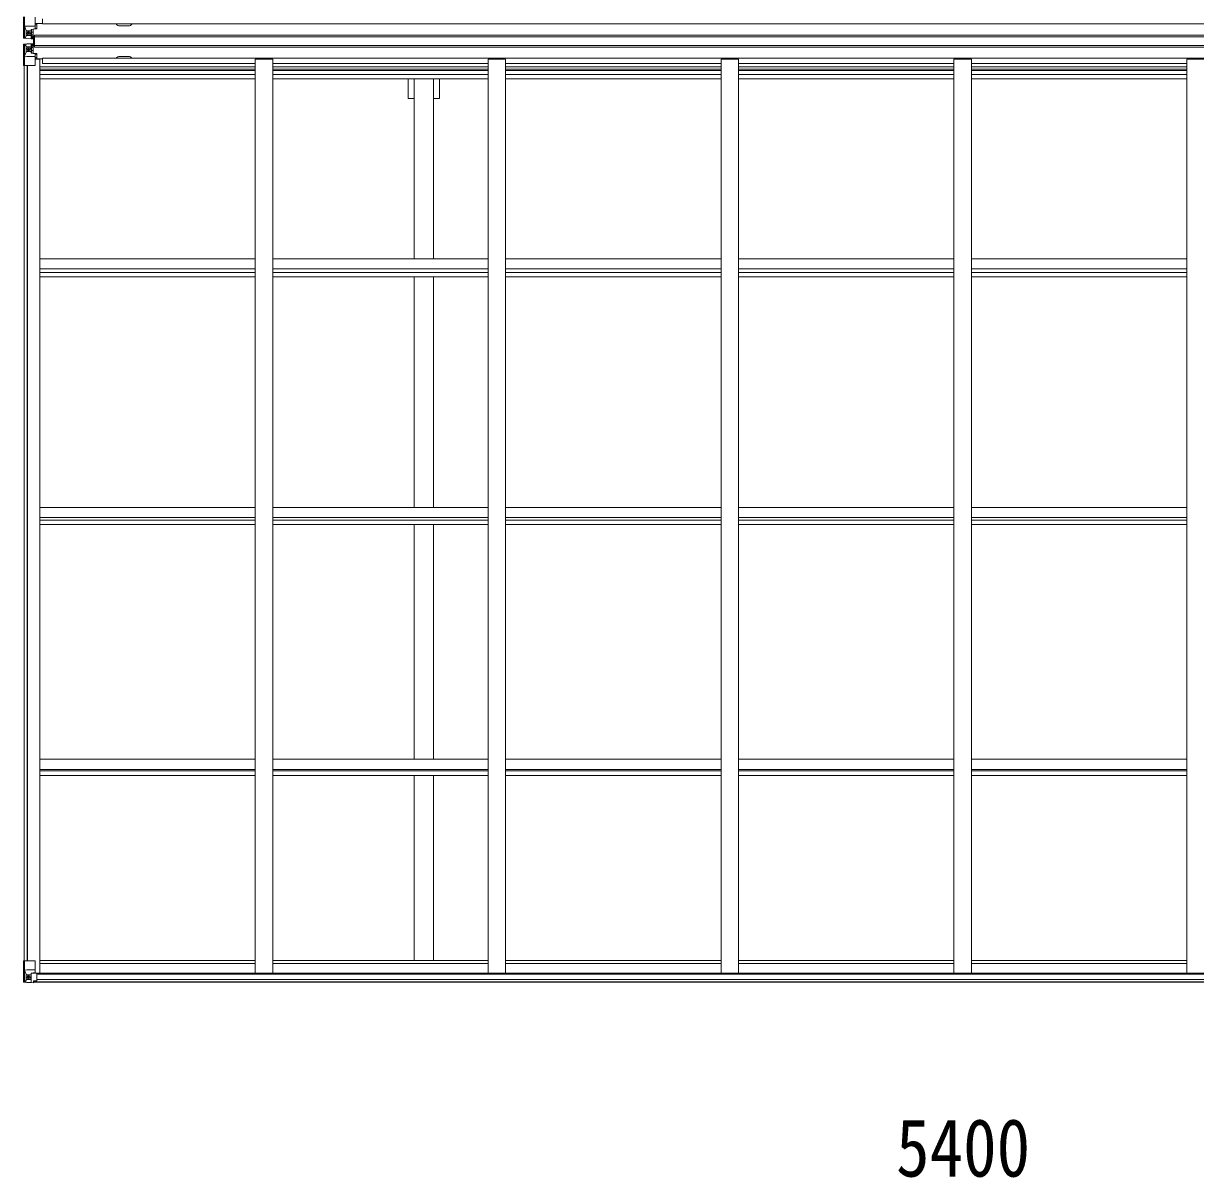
# Model space of a CAD drawing. Units: millimetres at full size; details may follow other scales. Extents: x -9783 to 9892, y -6828 to 6752.
# Drawn here: x 1770 to 5142, y -13 to 3307 of the extents above; entities that cross this region are included whole.
import ezdxf
from ezdxf.enums import TextEntityAlignment as Align

# ---------------------------------------------------------------- set-up
doc = ezdxf.new("R2010")
doc.units = ezdxf.units.MM
doc.header["$LTSCALE"] = 35
for name, color, linetype, lineweight in [('0-1_本体', 4, 'Continuous', 9), ('0-2_部品', 7, 'Continuous', 9), ('0-7_合掌部品', 3, 'Continuous', 9), ('0-A_寸法', 6, 'Continuous', 9)]:
    doc.layers.add(name, color=color, linetype=linetype, lineweight=lineweight)
doc.styles.add('ＭＳ ゴシック', font='')
doc.styles.get('ＭＳ ゴシック').set_extended_font_data('MS Gothic')

msp = doc.modelspace()

# ---------------------------------------------------------------- linework, layer by layer
at = {"layer": '0-1_本体'}
for p, q in [((1824.7, 3320.18), (1824.7, 3305.11)), ((1824.7, 3305.11), (7119.7, 3305.11)), ((1801.7, 3237.93), (1801.7, 3272.93)), ((7142.7, 3272.93), (1801.7, 3272.93)), ((2072.2, 3299.58), (2047.2, 3299.58)), ((1801.7, 3266.91), (1793.7, 3266.91)), ((1801.7, 3264.85), (1793.7, 3264.85)), ((1801.7, 3246.54), (1793.7, 3246.54)), ((1801.7, 3244.48), (1793.7, 3244.48)), ((7142.7, 3268.19), (1801.7, 3268.19)), ((7142.7, 3242.67), (1801.7, 3242.67)), ((7142.7, 3237.93), (1801.7, 3237.93)), ((1804.2, 3204.25), (1817.2, 3204.25)), ((1817.2, 574.33), (1817.2, 3204.25)), ((1824.7, 3191.21), (1824.7, 3206.28)), ((1824.7, 3206.28), (7119.7, 3206.28)), ((2072.2, 3211.81), (2047.2, 3211.81)), ((2437.2, 3204.25), (2487.2, 3204.25)), ((2437.2, 574.33), (2437.2, 3204.25)), ((2487.2, 574.33), (2487.2, 3204.25)), ((3107.2, 3204.25), (3157.2, 3204.25)), ((3107.2, 574.33), (3107.2, 3204.25)), ((3157.2, 574.33), (3157.2, 3204.25)), ((3777.2, 3204.25), (3827.2, 3204.25)), ((3777.2, 574.33), (3777.2, 3204.25)), ((3827.2, 574.33), (3827.2, 3204.25)), ((4447.2, 3204.25), (4497.2, 3204.25)), ((4447.2, 574.33), (4447.2, 3204.25)), ((4497.2, 574.33), (4497.2, 3204.25)), ((5117.2, 3204.25), (5167.2, 3204.25)), ((5117.2, 574.33), (5117.2, 3204.25)), ((1772.2, 610.68), (1772.2, 3185.77)), ((1781.2, 610.68), (1781.2, 3185.77)), ((1781.9, 610.68), (1781.9, 3185.77)), ((2437.2, 3181.84), (1817.2, 3181.84)), ((1817.2, 3174.77), (2437.2, 3174.77)), ((2437.2, 3170.98), (1817.2, 3170.98)), ((2437.2, 3191.21), (1824.7, 3191.21)), ((3107.2, 3191.21), (2487.2, 3191.21)), ((3107.2, 3181.84), (2487.2, 3181.84)), ((2487.2, 3174.77), (3107.2, 3174.77)), ((3107.2, 3170.98), (2487.2, 3170.98)), ((3777.2, 3191.21), (3157.2, 3191.21)), ((3777.2, 3181.84), (3157.2, 3181.84)), ((3157.2, 3174.77), (3777.2, 3174.77)), ((3777.2, 3170.98), (3157.2, 3170.98)), ((4447.2, 3191.21), (3827.2, 3191.21)), ((4447.2, 3181.84), (3827.2, 3181.84)), ((3827.2, 3174.77), (4447.2, 3174.77)), ((4447.2, 3170.98), (3827.2, 3170.98)), ((5117.2, 3191.21), (4497.2, 3191.21)), ((5117.2, 3181.84), (4497.2, 3181.84)), ((4497.2, 3174.77), (5117.2, 3174.77)), ((5117.2, 3170.98), (4497.2, 3170.98)), ((2437.2, 3159.64), (1817.2, 3159.64)), ((2437.2, 3146.81), (1817.2, 3146.81)), ((3107.2, 3159.64), (2487.2, 3159.64)), ((3107.2, 3146.81), (2487.2, 3146.81)), ((2894.7, 2629.24), (2894.7, 3146.81)), ((2949.7, 2629.24), (2949.7, 3146.81)), ((2967.4, 3090.54), (2967.4, 3146.81)), ((3777.2, 3159.64), (3157.2, 3159.64)), ((3777.2, 3146.81), (3157.2, 3146.81)), ((4447.2, 3159.64), (3827.2, 3159.64)), ((4447.2, 3146.81), (3827.2, 3146.81)), ((5117.2, 3159.64), (4497.2, 3159.64)), ((5117.2, 3146.81), (4497.2, 3146.81)), ((2967.4, 3090.54), (2949.7, 3090.54)), ((2437.2, 2629.24), (1817.2, 2629.24)), ((2437.2, 2600.28), (1817.2, 2600.28)), ((3107.2, 2629.24), (2487.2, 2629.24)), ((3107.2, 2600.28), (2487.2, 2600.28)), ((3777.2, 2629.24), (3157.2, 2629.24)), ((3777.2, 2600.28), (3157.2, 2600.28)), ((4447.2, 2629.24), (3827.2, 2629.24)), ((4447.2, 2600.28), (3827.2, 2600.28)), ((5117.2, 2629.24), (4497.2, 2629.24)), ((5117.2, 2600.28), (4497.2, 2600.28)), ((2437.2, 2590.12), (1817.2, 2590.12)), ((2437.2, 2577.29), (1817.2, 2577.29)), ((3107.2, 2590.12), (2487.2, 2590.12)), ((3107.2, 2577.29), (2487.2, 2577.29)), ((2894.7, 1914.46), (2894.7, 2577.29)), ((2949.7, 1914.46), (2949.7, 2577.29)), ((3777.2, 2590.12), (3157.2, 2590.12)), ((3777.2, 2577.29), (3157.2, 2577.29)), ((4447.2, 2590.12), (3827.2, 2590.12)), ((4447.2, 2577.29), (3827.2, 2577.29)), ((5117.2, 2590.12), (4497.2, 2590.12)), ((5117.2, 2577.29), (4497.2, 2577.29)), ((2437.2, 1914.46), (1817.2, 1914.46)), ((3107.2, 1914.46), (2487.2, 1914.46)), ((3777.2, 1914.46), (3157.2, 1914.46)), ((4447.2, 1914.46), (3827.2, 1914.46)), ((5117.2, 1914.46), (4497.2, 1914.46)), ((2437.2, 1885.02), (1817.2, 1885.02)), ((2437.2, 1877.87), (1817.2, 1877.87)), ((2437.2, 1864.92), (1817.2, 1864.92)), ((3107.2, 1885.02), (2487.2, 1885.02)), ((3107.2, 1877.87), (2487.2, 1877.87)), ((3107.2, 1864.92), (2487.2, 1864.92)), ((2894.7, 1190.55), (2894.7, 1864.92)), ((2949.7, 1190.55), (2949.7, 1864.92)), ((3777.2, 1885.02), (3157.2, 1885.02)), ((3777.2, 1877.87), (3157.2, 1877.87)), ((3777.2, 1864.92), (3157.2, 1864.92)), ((4447.2, 1885.02), (3827.2, 1885.02)), ((4447.2, 1877.87), (3827.2, 1877.87)), ((4447.2, 1864.92), (3827.2, 1864.92)), ((5117.2, 1885.02), (4497.2, 1885.02)), ((5117.2, 1877.87), (4497.2, 1877.87)), ((5117.2, 1864.92), (4497.2, 1864.92)), ((2437.2, 1190.55), (1817.2, 1190.55)), ((3107.2, 1190.55), (2487.2, 1190.55)), ((3070.2, 1189.55), (3070.2, 1191.73)), ((3777.2, 1190.55), (3157.2, 1190.55)), ((4447.2, 1190.55), (3827.2, 1190.55)), ((5117.2, 1190.55), (4497.2, 1190.55)), ((2437.2, 1160.79), (1817.2, 1160.79)), ((2437.2, 1156.5), (1817.2, 1156.5)), ((3107.2, 1160.79), (2487.2, 1160.79)), ((3107.2, 1156.5), (2487.2, 1156.5)), ((3777.2, 1160.79), (3157.2, 1160.79)), ((3777.2, 1156.5), (3157.2, 1156.5)), ((4447.2, 1160.79), (3827.2, 1160.79)), ((4447.2, 1156.5), (3827.2, 1156.5)), ((5117.2, 1160.79), (4497.2, 1160.79)), ((5117.2, 1156.5), (4497.2, 1156.5)), ((2437.2, 1143.48), (1817.2, 1143.48)), ((3107.2, 1143.48), (2487.2, 1143.48)), ((2894.7, 611.57), (2894.7, 1143.48)), ((2949.7, 611.57), (2949.7, 1143.48)), ((3031.24, 1144.23), (3031.24, 1143.04)), ((3777.2, 1143.48), (3157.2, 1143.48)), ((4447.2, 1143.48), (3827.2, 1143.48)), ((5117.2, 1143.48), (4497.2, 1143.48)), ((2437.2, 611.57), (1817.2, 611.57)), ((3107.2, 611.57), (2487.2, 611.57)), ((3777.2, 611.57), (3157.2, 611.57)), ((4447.2, 611.57), (3827.2, 611.57)), ((5117.2, 611.57), (4497.2, 611.57)), ((1808.17, 574.33), (7136.24, 574.33)), ((2437.2, 602.44), (1817.2, 602.44)), ((3107.2, 602.44), (2487.2, 602.44)), ((3777.2, 602.44), (3157.2, 602.44)), ((4447.2, 602.44), (3827.2, 602.44)), ((5117.2, 602.44), (4497.2, 602.44)), ((1798.7, 549.83), (7145.7, 549.83)), ((1798.7, 548.88), (7145.7, 548.88)), ((1808.7, 571.97), (7135.7, 571.97)), ((1808.7, 556.32), (7135.7, 556.32))]:
    msp.add_line(p, q, dxfattribs=at)
msp.add_lwpolyline([(2894.7, 3090.54), (2877, 3090.54), (2877, 3146.81)], dxfattribs=at)
for centre, start, end in [((2047.2, 3312.08), 213.87174, 270), ((2072.2, 3312.08), 270, 326.12826), ((2047.2, 3199.31), 90, 146.12826), ((2072.2, 3199.31), 33.87174, 90)]:
    msp.add_arc(centre, 12.5, start, end, dxfattribs=at)
at = {"layer": '0-2_部品'}
for p, q in [((1770.2, 610.68), (1803.2, 610.68)), ((1770.2, 549.97), (1770.2, 610.68)), ((1773.05, 610.68), (1773.05, 550.09)), ((1804.2, 609.68), (1804.2, 576.58)), ((1773.59, 583.8), (1780.2, 584.01)), ((1773.59, 583.8), (1777.74, 571.71)), ((1780.2, 584.01), (1804.2, 584.01)), ((1792.2, 574.46), (1798.7, 574.46)), ((1792.2, 574.46), (1792.2, 547.68)), ((1803.38, 576.32), (1793.03, 574.67)), ((1793.03, 574.67), (1793.03, 574.46)), ((1795.73, 574.46), (1803.38, 575.69)), ((1798.7, 574.46), (1807.7, 574.43)), ((1803.38, 575.69), (1803.38, 576.32)), ((1808.7, 573.52), (1808.7, 553.37)), ((1771.14, 549.01), (1771.14, 548.97)), ((1780.11, 548.58), (1772.19, 549.05)), ((1773.05, 550.02), (1773.05, 550.09)), ((1777.02, 553.47), (1774.28, 549.8)), ((1780.2, 570.48), (1777.87, 570.45)), ((1777.87, 570.45), (1777.87, 556.98)), ((1777.87, 556.98), (1780.2, 556.92)), ((1780.2, 570.48), (1780.2, 570.48)), ((1792.2, 570.48), (1780.2, 570.48)), ((1780.2, 556.92), (1792.2, 556.92)), ((1792.2, 547.79), (1780.2, 548.58)), ((1784.72, 564.12), (1784.72, 565.08)), ((1798.7, 547.28), (1798.7, 553.22)), ((1807.7, 552.65), (1798.7, 552.6))]:
    msp.add_line(p, q, dxfattribs=at)
for points in [[(1771.14, 548.97), (1780.2, 548.41), (1798.7, 547.28)], [(1783.76, 562.2), (1782.8, 562.2), (1782.8, 563.16), (1783.76, 563.16)], [(1784.72, 565.08), (1785.68, 565.08), (1785.68, 564.12)], [(1785.68, 561.24), (1785.68, 560.28), (1784.72, 560.28), (1784.72, 561.24)], [(1786.64, 563.16), (1787.6, 563.16), (1787.6, 562.2), (1786.64, 562.2)], [(1808.7, 553.37), (1808.69, 553.26), (1798.7, 553.22)]]:
    msp.add_lwpolyline(points, dxfattribs=at)
msp.add_circle((1785.2, 562.68), 5.3, dxfattribs=at)
for centre, radius, start, end in [((1803.2, 609.68), 1, 0, 90), ((1793.14, 573.74), 0.937, 96.73234, 129.06602), ((1803.27, 577.25), 0.937, 276.73234, 357.67791), ((1803.27, 576.62), 0.937, 276.73234, 357.67791), ((1771.2, 550.01), 0.999, 180.04917, 266.5576), ((1771.2, 549.97), 0.999, 180.04917, 266.5576), ((1771.2, 549.96), 1, 179.99921, 266.49983), ((1772.36, 536.36), 12.7, 84.89689, 90.75534), ((1774.33, 549.97), 1.28, 177.54105, 228.82169), ((1783.76, 564.12), 0.96, 270, 0), ((1783.76, 561.24), 0.96, 0, 90), ((1786.64, 564.12), 0.96, 180, 270), ((1786.64, 561.24), 0.96, 90, 180)]:
    msp.add_arc(centre, radius, start, end, dxfattribs=at)
for centre, major_axis, ratio, start_param, end_param in [((1774.31, 581.45), (0.85, -2.32), 0.403757, 3.0087805, 3.9744392), ((1807.7, 573.53), (1, -0.021), 0.906239, 0.0187047, 1.589501), ((1773.14, 548.89), (2, -0.12), 0.060933, 2.0712557, 3.1453404), ((1972.14, 536.66), (201, -12.36), 0.060933, 3.1453404, 3.145839), ((1773.33, 551.99), (-0.02, -3), 0.466854, 0.125683, 0.7596956), ((1775, 557.06), (0.03, -5), 0.573921, 0.7672717, 1.551125), ((1776.47, 570.43), (0, -3), 0.468246, 1.5772882, 2.0127935), ((1698.46, 556.92), (81.75, 0), 0.061163, 6.2824128, 6.2831853), ((1807.7, 553.36), (1, 0.012), 0.707053, 4.7036637, 6.124411)]:
    msp.add_ellipse(centre, major_axis=major_axis, ratio=ratio, start_param=start_param, end_param=end_param, dxfattribs=at)
at = {"layer": '0-7_合掌部品'}
for p, q in [((1770.2, 3264.94), (1770.2, 3325.62)), ((1773.05, 3325.62), (1773.05, 3265.03)), ((1804.2, 3324.62), (1804.2, 3291.52)), ((1824.7, 3305.93), (1804.2, 3305.93)), ((1808.7, 3305.93), (1808.7, 3290.75)), ((1773.59, 3298.73), (1780.2, 3298.95)), ((1773.59, 3298.73), (1777.74, 3286.65)), ((1780.2, 3298.95), (1804.2, 3298.95)), ((1780.2, 3285.42), (1780.2, 3285.42)), ((1780.2, 3285.42), (1792.2, 3285.42)), ((1780.2, 3271.86), (1792.2, 3271.86)), ((1782.8, 3278.1), (1782.8, 3277.14)), ((1783.76, 3278.1), (1782.8, 3278.1)), ((1782.8, 3277.14), (1783.76, 3277.14)), ((1784.72, 3280.02), (1784.72, 3279.06)), ((1785.68, 3280.02), (1784.72, 3280.02)), ((1784.72, 3276.18), (1784.72, 3275.22)), ((1784.72, 3275.22), (1785.68, 3275.22)), ((1785.68, 3279.06), (1785.68, 3280.02)), ((1785.68, 3275.22), (1785.68, 3276.18)), ((1787.6, 3278.1), (1786.64, 3278.1)), ((1786.64, 3277.14), (1787.6, 3277.14)), ((1787.6, 3277.14), (1787.6, 3278.1)), ((1791.2, 3271.86), (1792.2, 3271.86)), ((1792.2, 3288.71), (1792.2, 3262.62)), ((1793.7, 3285.42), (1792.2, 3285.42)), ((1793.7, 3271.86), (1792.2, 3271.86)), ((1803.38, 3291.26), (1793.03, 3289.6)), ((1793.03, 3288.97), (1803.38, 3290.62)), ((1793.03, 3289.6), (1793.03, 3288.97)), ((1793.7, 3263.62), (1793.7, 3289.08)), ((1797.7, 3281.82), (1793.7, 3281.82)), ((1797.7, 3273.61), (1793.7, 3273.61)), ((1797.7, 3289.72), (1797.7, 3269.75)), ((1803.38, 3290.62), (1803.38, 3291.26)), ((1803.66, 3290.7), (1807.7, 3290.74)), ((1808.7, 3302.62), (1804.2, 3302.62)), ((1807.7, 3292.47), (1804.2, 3292.49)), ((1807.7, 3292.47), (1808.7, 3292.47)), ((1807.7, 3290.74), (1807.7, 3292.47)), ((1808.7, 3290.75), (1807.7, 3290.74)), ((1770.2, 3264.91), (1770.2, 3264.94)), ((1770.2, 3245.95), (1770.2, 3245.91)), ((1770.2, 3245.91), (1770.2, 3185.24)), ((1771.14, 3263.95), (1771.14, 3263.91)), ((1771.14, 3263.9), (1771.14, 3263.9)), ((1771.14, 3263.9), (1780.2, 3263.35)), ((1771.14, 3246.95), (1780.2, 3247.51)), ((1771.14, 3246.91), (1771.14, 3246.95)), ((1771.14, 3246.95), (1771.14, 3246.95)), ((1780.11, 3263.52), (1772.19, 3263.99)), ((1780.11, 3247.34), (1772.19, 3246.87)), ((1773.05, 3264.96), (1773.05, 3265.03)), ((1773.05, 3245.9), (1773.05, 3245.83)), ((1773.05, 3185.24), (1773.05, 3245.83)), ((1777.02, 3268.41), (1774.28, 3264.74)), ((1777.02, 3242.45), (1774.28, 3246.12)), ((1792.2, 3262.73), (1780.2, 3263.51)), ((1780.2, 3263.35), (1792.2, 3262.62)), ((1780.2, 3247.51), (1792.2, 3248.24)), ((1792.2, 3248.13), (1780.2, 3247.34)), ((1780.2, 3239), (1792.2, 3239)), ((1791.2, 3239), (1792.2, 3239)), ((1793.7, 3268.32), (1792.2, 3268.32)), ((1792.2, 3263.5), (1798.7, 3263.1)), ((1792.2, 3222.14), (1792.2, 3248.24)), ((1792.2, 3247.36), (1798.7, 3247.76)), ((1793.7, 3242.53), (1792.2, 3242.53)), ((1793.7, 3239), (1792.2, 3239)), ((1794.2, 3268.68), (1793.7, 3268.68)), ((1798.7, 3263.62), (1793.7, 3263.62)), ((1793.7, 3247.24), (1793.7, 3221.78)), ((1798.7, 3247.24), (1793.7, 3247.24)), ((1794.2, 3242.18), (1793.7, 3242.18)), ((1797.7, 3237.24), (1793.7, 3237.24)), ((1793.81, 3269.98), (1797.7, 3269.98)), ((1793.81, 3240.87), (1797.7, 3240.87)), ((1794.2, 3269.77), (1794.2, 3269.77)), ((1801.7, 3269.71), (1794.2, 3269.77)), ((1794.2, 3269.77), (1794.2, 3269.61)), ((1801.7, 3269.55), (1794.2, 3269.61)), ((1794.2, 3269.61), (1794.2, 3269.61)), ((1794.2, 3268.68), (1801.7, 3268.68)), ((1801.7, 3267.68), (1794.2, 3267.68)), ((1801.7, 3243.18), (1794.2, 3243.18)), ((1794.2, 3242.18), (1801.7, 3242.18)), ((1801.7, 3241.31), (1794.2, 3241.25)), ((1794.2, 3241.25), (1794.2, 3241.25)), ((1794.2, 3241.08), (1794.2, 3241.25)), ((1801.7, 3241.15), (1794.2, 3241.08)), ((1794.2, 3241.08), (1794.2, 3241.08)), ((1797.7, 3221.14), (1797.7, 3241.11)), ((1798.7, 3264.03), (1798.7, 3264.85)), ((1798.7, 3263.62), (1798.7, 3263.1)), ((1798.7, 3247.24), (1798.7, 3247.76)), ((1798.7, 3246.83), (1798.7, 3246.01)), ((1799.2, 3263.93), (1801.7, 3263.93)), ((1799.2, 3246.93), (1799.2, 3263.93)), ((1799.2, 3262.9), (1801.7, 3262.9)), ((1799.2, 3262.68), (1801.7, 3262.68)), ((1799.2, 3248.18), (1801.7, 3248.18)), ((1799.2, 3247.96), (1801.7, 3247.96)), ((1799.2, 3246.93), (1801.7, 3246.93)), ((1800.7, 3246.93), (1800.7, 3263.93)), ((1801.7, 3246.93), (1801.7, 3263.93)), ((1773.59, 3212.12), (1777.74, 3224.21)), ((1773.59, 3212.12), (1780.2, 3211.91)), ((1780.2, 3225.44), (1780.2, 3225.44)), ((1780.2, 3225.44), (1792.2, 3225.44)), ((1780.2, 3211.91), (1804.2, 3211.91)), ((1782.8, 3233.72), (1783.76, 3233.72)), ((1782.8, 3232.76), (1782.8, 3233.72)), ((1783.76, 3232.76), (1782.8, 3232.76)), ((1784.72, 3235.64), (1785.68, 3235.64)), ((1784.72, 3234.68), (1784.72, 3235.64)), ((1784.72, 3230.84), (1784.72, 3231.8)), ((1785.68, 3230.84), (1784.72, 3230.84)), ((1785.68, 3235.64), (1785.68, 3234.68)), ((1785.68, 3231.8), (1785.68, 3230.84)), ((1786.64, 3233.72), (1787.6, 3233.72)), ((1787.6, 3232.76), (1786.64, 3232.76)), ((1787.6, 3233.72), (1787.6, 3232.76)), ((1793.7, 3225.44), (1792.2, 3225.44)), ((1793.03, 3221.25), (1793.03, 3221.89)), ((1793.03, 3221.89), (1803.38, 3220.23)), ((1803.38, 3219.6), (1793.03, 3221.25)), ((1797.7, 3229.04), (1793.7, 3229.04)), ((1803.38, 3220.23), (1803.38, 3219.6)), ((1803.66, 3220.16), (1807.7, 3220.12)), ((1804.2, 3186.24), (1804.2, 3219.34)), ((1807.7, 3218.39), (1804.2, 3218.37)), ((1808.7, 3208.24), (1804.2, 3208.24)), ((1824.7, 3204.93), (1804.2, 3204.93)), ((1808.7, 3220.11), (1807.7, 3220.12)), ((1807.7, 3220.12), (1807.7, 3218.39)), ((1807.7, 3218.39), (1808.7, 3218.39)), ((1808.7, 3204.93), (1808.7, 3220.11)), ((1770.2, 3185.24), (1773.05, 3185.24)), ((1773.05, 3185.24), (1803.2, 3185.24))]:
    msp.add_line(p, q, dxfattribs=at)
for points in [[(1780.2, 3285.42), (1777.87, 3285.38), (1777.87, 3271.91), (1780.2, 3271.85)], [(1780.2, 3225.44), (1777.87, 3225.47), (1777.87, 3238.94), (1780.2, 3239)], [(1798.7, 3263.1), (1798.7, 3262.22), (1792.2, 3262.62)], [(1798.7, 3247.76), (1798.7, 3248.64), (1792.2, 3248.24)], [(1798.7, 3263.62), (1798.7, 3264.03), (1793.7, 3264.12)], [(1798.7, 3247.24), (1798.7, 3246.83), (1793.7, 3246.74)], [(1801.7, 3267.66), (1794.2, 3267.66), (1794.2, 3269.61)], [(1801.7, 3243.2), (1794.2, 3243.2), (1794.2, 3241.25)]]:
    msp.add_lwpolyline(points, dxfattribs=at)
for centre in [(1785.2, 3277.62), (1785.2, 3233.24)]:
    msp.add_circle(centre, 5.3, dxfattribs=at)
for centre, radius, start, end in [((1783.76, 3279.06), 0.96, 270, 0), ((1783.76, 3276.18), 0.96, 0, 90), ((1786.64, 3279.06), 0.96, 180, 270), ((1786.64, 3276.18), 0.96, 90, 180), ((1793.14, 3288.67), 0.937, 96.73234, 177.67791), ((1793.14, 3288.04), 0.937, 96.73234, 177.67791), ((1803.27, 3292.19), 0.937, 276.73234, 357.67791), ((1803.27, 3291.56), 0.937, 276.73234, 357.67791), ((1771.2, 3264.94), 0.999, 180.04917, 266.5576), ((1771.2, 3264.91), 0.999, 180.04917, 266.5576), ((1771.2, 3264.9), 1, 179.99921, 266.49983), ((1771.2, 3245.96), 1, 93.50017, 180.00079), ((1771.2, 3245.95), 0.999, 93.4424, 179.95083), ((1771.2, 3245.91), 0.999, 93.4424, 179.95083), ((1772.36, 3251.3), 12.7, 84.89689, 90.75534), ((1772.36, 3259.56), 12.7, 269.24466, 275.10311), ((1774.33, 3264.91), 1.28, 177.54105, 228.82169), ((1774.33, 3245.95), 1.28, 131.17831, 182.45895), ((1794.2, 3270.11), 0.5, 179.95536, 269.47105), ((1794.2, 3267.18), 0.5, 89.99891, 179.99891), ((1794.2, 3267.16), 0.5, 90.00309, 180.00198), ((1794.2, 3243.7), 0.5, 179.99802, 269.99691), ((1794.2, 3243.68), 0.5, 180.00109, 270.00109), ((1794.2, 3240.75), 0.5, 90.52895, 180.04464), ((1794.22, 3270.29), 0.513, 178.95293, 268.11972), ((1794.22, 3240.57), 0.513, 91.88028, 181.04707), ((1783.76, 3234.68), 0.96, 270, 0), ((1783.76, 3231.8), 0.96, 0, 90), ((1786.64, 3234.68), 0.96, 180, 270), ((1786.64, 3231.8), 0.96, 90, 180), ((1793.14, 3222.82), 0.937, 182.32209, 263.26766), ((1793.14, 3222.18), 0.937, 182.32209, 263.26766), ((1803.27, 3219.3), 0.937, 2.32209, 83.26766), ((1803.27, 3218.67), 0.937, 2.32209, 83.26766), ((1803.2, 3186.24), 1, 270, 0)]:
    msp.add_arc(centre, radius, start, end, dxfattribs=at)
for centre, major_axis, ratio, start_param, end_param in [((1774.31, 3296.39), (0.85, -2.32), 0.403757, 3.0087805, 3.9744392), ((1775, 3271.99), (0.03, -5), 0.573921, 0.7672717, 1.551125), ((1776.47, 3285.36), (0, -3), 0.468246, 1.5772882, 2.0127935), ((1698.46, 3271.86), (81.75, 0), 0.061163, 6.2824128, 6.2831853), ((1773.14, 3263.83), (2, -0.12), 0.060933, 2.0712557, 3.1453404), ((1972.14, 3251.59), (201, -12.36), 0.060933, 3.1453404, 3.145839), ((1972.14, 3259.26), (201, 12.36), 0.060933, 3.1373463, 3.1378449), ((1773.14, 3247.03), (2, 0.12), 0.060933, 3.1378449, 4.2119296), ((1773.33, 3266.92), (-0.02, -3), 0.466854, 0.125683, 0.7596956), ((1773.33, 3243.93), (-0.02, 3), 0.466854, 5.5234897, 6.1575023), ((1775, 3238.86), (0.03, 5), 0.573921, 4.7320603, 5.5159136), ((1698.46, 3239), (81.75, 0), 0.061163, 0, 0.0007725), ((1774.31, 3214.47), (0.85, 2.32), 0.403757, 2.3087461, 3.2744049), ((1776.47, 3225.49), (0, 3), 0.468246, 4.2703918, 4.7058971)]:
    msp.add_ellipse(centre, major_axis=major_axis, ratio=ratio, start_param=start_param, end_param=end_param, dxfattribs=at)

# ---------------------------------------------------------------- texts
at = {"layer": '0-A_寸法', "color": 7, "style": 'ＭＳ ゴシック', "width": 0.85}
msp.add_text('5400', height=166.8, dxfattribs=at).set_placement((4280.55, -60.41), align=Align.BOTTOM_LEFT)

doc.saveas('drawing.dxf')
